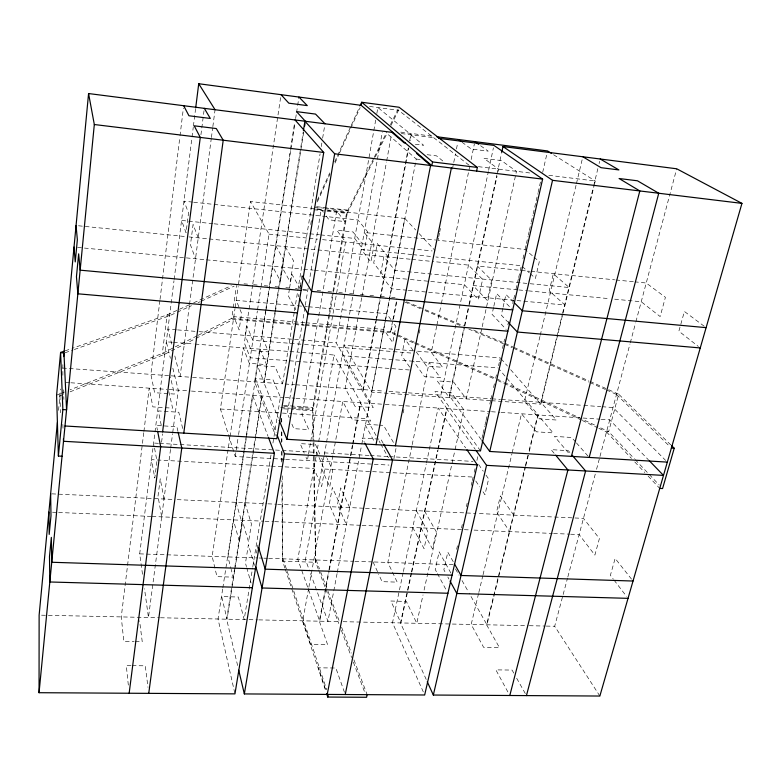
<?xml version="1.0" encoding="UTF-8"?>
<svg xmlns="http://www.w3.org/2000/svg" width="781" height="781" viewBox="0 0 781 781"><rect width="100%" height="100%" fill="white"/><g stroke="black" fill="none" stroke-linecap="round" stroke-linejoin="round"><path stroke-width="0.59" stroke-dasharray="3.9 2.93" d="M58.546 410.376L60.567 388.987M62.861 375.29L62.88 364.62M143.753 432.713L121.27 616.912L123.798 641.386L134.166 641.552M143.899 431.502L149.191 388.167L152.861 406.872L172.611 408.16L168.315 389.485L190.261 390.988M159.88 300.617L150.879 374.382L154.618 392.706L174.446 394.054L170.346 376.901M160.027 299.406L179.855 137.075M180.001 135.865L183.389 108.12M142.503 574.279L139.692 553.866L173.987 280.73M174.143 279.52L191.882 138.217M192.038 137.007L193.249 127.323M193.405 126.112L195.533 109.155M161.569 442.231L162.643 433.836M200.932 134.762L204.007 110.746M170.512 449.436L148.468 617.498L144.495 588.689M170.668 448.226L172.572 433.709M172.728 432.498L178.283 390.168L172.738 367.763M189.373 305.615L180.079 376.471L174.143 353.373M189.529 304.414L211.251 138.735M211.417 137.524L212.686 127.85M212.842 126.649L215.058 109.721M198.13 335.313L231.752 318.336L233.109 308.954M233.275 307.782L236.497 285.495M284.43 459.248L235.257 456.514L220.427 409.019L235.003 308.505M235.169 307.343L238.195 286.461M238.537 284.147L250.506 201.547L323.598 209.562M228.062 449.671L212.139 556.375L216.952 576.642L233.177 577.139L231.147 569.281M228.413 447.337L229.839 437.75M230.014 436.55L243.252 347.867L249.334 363.321L266.575 364.62L260.024 349.185L246.386 437.487M252.634 285.045L245.117 335.4L251.277 350.542L268.576 351.889L261.938 336.767L265.823 311.629M252.81 283.845L280.682 97.078M235.257 456.514L236.087 451.067M236.252 449.983L238.4 435.798M238.586 434.597L257.369 310.897M257.545 309.696L260.825 288.101M261.01 286.9L269.025 234.124L250.506 201.547M222.634 589.147L218.026 619.001L234.681 692.679M222.819 587.956L246.24 436.179M246.425 434.978L252.546 395.274L267.981 436.218M265.774 309.549L254.626 381.821L275.498 435.349M265.96 308.349L269.308 286.666M269.494 285.465L290.415 149.884M290.6 148.683L294.662 122.344M246.2 438.688L227.945 556.921L230.854 568.148M266.009 310.428L290.649 150.792M290.835 149.601L294.896 123.33M295.628 118.546L296.37 113.772M296.555 112.581L297.473 106.606M297.659 105.415L298.762 98.25M234.69 567.943L226.636 619.187L237.883 666.642M234.876 566.752L254.938 439.127M255.123 437.926L261.733 395.908L276.171 432.684M275.176 310.379L263.841 382.475L278.319 418.138M275.361 309.169L303.213 131.96M234.739 570.335L227.046 619.196L221.677 596.577L238.332 597.016L244.17 619.558L252.595 567.894M234.925 569.144L262.172 395.938L255.328 378.57L273.047 379.849L280.418 397.197L272.813 443.823M275.244 312.82L264.281 382.514L257.349 365.479L275.127 366.816L282.595 383.822L190.896 377.252M275.429 311.619L303.682 132.028M289.439 289.009L288.335 295.882L295.726 309.706M289.614 287.867L291.821 274.121L299.953 288.414M252.79 566.694L271.066 454.581M282.595 383.822L294.3 312.049M294.486 310.848L320.093 153.779M321.264 146.584L321.85 142.982M322.631 138.188L324.789 124.989M256.539 553.114L257.105 549.668M257.291 548.516L257.857 545.079M298.449 296.8L298.82 294.515M300.129 286.52L301.066 280.799M301.251 279.657L301.993 275.088M300.773 285.407L300.187 288.99L295.403 288.55M310.74 224.508L311.521 219.734M304.902 307.607L287.349 413.403L289.195 417.767M305.283 305.322L308.144 288.121M308.934 283.347L321.225 209.298L323.363 212.178M282.234 475.854L282.595 561.148L284.889 568.06M318.257 569.085L315.69 562.281L312.41 409.693L347.067 210.03L313.708 206.36M329.445 315.544L312.908 410.747L291.44 409.322M329.65 314.401L333.389 292.865M333.594 291.674L347.662 210.763L373.64 158.465M308.3 455.177L307.363 460.526L306.015 457.354M308.485 454.103L310.535 442.397M310.74 441.206L345.553 242.012L336.796 230.239L353.022 231.947L362.228 243.731M316.002 456.69L297.805 559.342L319.702 621.188L329.162 570.97M316.188 455.626L318.453 442.876M318.668 441.675L334.024 355.004L300.753 352.387M376.588 318.921L363.292 389.612L336.191 342.8L375.778 119.513M376.832 113.528L377.897 107.544L411.236 134.82L410.103 140.805M324.056 456.075L305.439 559.606L308.778 568.753M324.242 455.011L326.341 443.344M326.556 442.153L353.022 294.915M353.237 293.715L382.28 132.204M308.641 588.415L302.725 620.827L310.604 644.481L327.649 644.755L319.312 621.178L328.752 570.95M308.866 587.214L342.761 401.483L352.514 419.856L370.672 421.037L360.392 402.703L352.582 444.252M361.681 297.815L345.173 388.313L355.043 406.325L373.269 407.565L362.862 389.582L375.71 321.284M361.906 296.624L386.449 162.145M386.663 160.954L391.457 134.732M313.933 442.378L315.69 562.281L282.595 561.148L281.863 480.627M328.977 569.759L352.358 445.443M375.934 320.083L379.761 299.719M379.986 298.518L408.307 147.941M409.654 140.756L410.786 134.762L423.702 145.334L413.374 144.036M329.387 569.769L352.778 445.463M353.002 444.282L360.822 402.732L334.024 355.004M376.813 317.73L408.756 147.999M376.071 435.573L366.631 418.596L385.375 320.405M385.589 319.292L404.841 218.455L324.779 209.689M337.07 573.625L327.952 621.364L309.198 569.896M337.294 572.434L361.574 445.277M361.808 444.077L369.579 403.338L342.107 355.638L498.044 367.9M490.312 400.604L371.717 392.15L416.234 159.031L387.239 133.756M395.928 335.098L390.402 332.638L392.658 320.932M392.892 319.771L396.953 298.713M414.379 342.215L390.978 331.818L392.56 323.646M393.458 318.97L397.07 300.295M393.858 458.984L396.201 447.376M403.162 412.934L403.884 409.371M419.27 333.155L419.993 329.582M438.512 237.893L438.034 240.265L525.076 249.451L533.072 256.353M438.746 236.702L439.469 233.148M439.703 231.967L440.425 228.413M452.394 169.145L455.499 153.74M456.455 148.995L457.656 143.069M411.948 445.853L387.835 562.457L397.187 582.128L382.055 581.669L378.56 573.996M412.192 444.662L429.179 362.491L440.357 377.74L424.356 376.53L413.598 361.261M436.696 326.185L431.288 352.309L442.554 367.314L426.514 366.064L415.658 351.04L500.328 357.893L499.567 361.232M436.94 324.994L441.109 304.805M441.353 303.614L470.162 164.322M471.148 159.549L474.36 144.016M403.123 572.746L392.501 622.76L424.669 694.992M403.377 571.555L426.201 464.129M426.455 462.938L438.121 408.053L465.613 447.884M480.481 450.91L440.855 395.166L488.379 171.527M488.623 170.346L493.426 147.775M411.226 573.02L400.487 622.935L426.758 680.622M411.489 571.829L437.633 450.305M437.887 449.114L446.595 408.629L475.317 449.426M481.242 439.742L449.358 395.782L464.148 327.034M464.412 325.843L468.746 305.693M469 304.512L496.862 174.993M497.116 173.812L501.451 153.672M411.616 573.029L400.878 622.945L390.881 601.019L406.374 601.429L416.771 623.287L423.038 594.868M411.87 571.838L438.034 450.334M438.287 449.143L447.005 408.658L434.958 391.564L451.35 392.755L463.855 409.82L454.962 450.139M464.568 327.063L449.368 397.685L437.204 380.864L453.654 382.094L466.267 398.886L481.779 328.567M464.822 325.882L469.156 305.732M469.41 304.551L497.038 176.223M498.053 171.498L498.561 169.135L484.015 158.416L501.402 160.583L516.466 171.332L482.043 327.385M424.083 590.133L454.698 451.33M493.572 307.402L492.04 314.304L506.186 329.426M493.826 306.25L496.648 293.607L512.726 309.891M502.847 308.261L501.295 315.143L507.738 321.899M503.11 307.109L505.951 294.496L512.853 301.349M456.641 549.316L457.451 545.763M461.503 527.995L462.313 524.442M466.374 506.684L467.184 503.13M471.236 485.362L472.046 481.809M472.32 480.627L473.13 477.074M474.213 472.32L475.024 468.756M476.918 460.448L477.992 455.753M482.014 438.131L482.824 434.607M483.088 433.426L484.698 426.377M484.962 425.206L485.772 421.681M486.036 420.51L487.647 413.461M489.794 404.06L490.595 400.536M490.868 399.364L491.932 394.659M493.543 387.61L494.89 381.733M495.681 378.238L496.472 374.792M498.551 365.684L499.313 362.345M502.476 348.492L504.624 339.061M507.865 324.857L508.675 321.313M512.726 303.565L513.537 300.011M513.81 298.83L514.62 295.277M515.968 289.36L517.315 283.444M517.588 282.263L518.399 278.71M518.672 277.528L521.366 265.696L435.818 256.978M522.958 258.736L524.285 252.937M525.076 249.451L526.16 244.707M526.433 243.516L528.054 236.399M528.327 235.208L529.137 231.654M529.411 230.463L531.031 223.346M531.305 222.155L532.935 215.039M533.198 213.848L535.912 201.986M536.186 200.795L537.806 193.678M538.08 192.487L540.784 180.616M542.678 172.318L546.749 154.511M478.528 593.677L471.187 624.458L483.624 647.342L499.44 647.605L486.602 624.79L525.135 466.794M478.812 592.496L482.775 575.919M483.058 574.738L511.877 454.034M512.16 452.853L521.483 413.784L536.381 431.805L553.133 432.899L537.787 414.906L528.874 451.457M539.954 336.416L524.5 401.161L539.544 418.87L556.355 420.012L540.862 402.342L562.3 314.411M540.237 335.244L576.183 184.706M576.456 183.525L582.567 157.938M525.428 465.613L528.591 452.638M562.593 313.24L593.414 186.874M593.706 185.693L597.953 168.247M599.086 163.619L599.652 161.306M525.525 466.813L486.963 624.8L469.156 593.169M525.808 465.632L528.971 452.668M529.264 451.486L538.177 414.936L498.834 368.827M491.513 400.692L540.803 404.197L562.701 314.45M562.994 313.279L594.4 184.56M594.692 183.379L595.268 181.016L552.636 154.15M599.857 696.037L554.686 626.255L562.837 595.688M563.15 594.517L567.543 578.057M567.855 576.886L595.298 473.989M596.547 469.322L599.662 457.646M599.964 456.475L629.964 343.991M630.277 342.82L635.597 322.865M635.91 321.694L676.697 168.784M317.242 200.463L329.728 172.884M334.727 161.852L350.718 126.542M351.216 125.438L359.709 106.675M317.34 201.947L329.933 174.183M334.981 163.073L339.013 154.189M339.51 153.076L360.178 107.553M374.177 157.371L386.634 132.311M390.422 124.687L399.081 107.251M326.956 211.153L347.203 213.369L374.753 158.035M375.29 156.942L386.634 134.156M390.959 125.477L398.525 110.287L468.971 165.142M70.065 391.837L164.752 354.242L194.801 338.983M195.875 338.437L233.421 319.38L293.783 324.476M197.046 335.859L162.341 353.383L70.095 389.817M74.302 349.507L169.594 315.709L176.164 312.703M177.258 312.195L191.482 305.683M198.042 302.677L200.239 301.681M201.332 301.173L234.154 286.149M189.275 304.805L167.144 314.87L72.057 348.404M193.698 302.784L231.303 285.67M59.971 393.809L56.593 395.147L59.922 395.869L64.423 394.073M61.094 393.37L64.472 392.033M65.116 352.758L73.15 349.908M65.184 350.835L70.915 348.814M598.812 428.31L606.505 431.952L608.672 431.649L634.377 458.789M606.544 389.983L616.512 394.454L618.679 394.2L670.762 444.867M131.042 665.646L126.297 665.588L128.543 687.231M132.233 665.656L145.266 665.812L147.99 687.368M135.318 641.572L142.23 641.689L139.584 620.778M41.549 615.194L159.265 617.732M160.466 617.761L247.831 619.645M249.051 619.665L257.593 619.85M258.804 619.88L339.471 621.617L319.937 570.062M343.084 621.696L528.083 625.679M529.293 625.708L545.011 626.05M546.222 626.079L554.686 626.255M139.692 553.866L257.857 557.956M259.058 557.995L262.65 558.122M263.841 558.161L267.434 558.288M268.635 558.327L353.676 561.275M354.896 561.314L371.854 561.9M374.206 561.978L453.126 564.712M52.532 512.229L57.374 512.434M58.585 512.482L150.909 516.397M152.061 516.446L263.841 521.191M265.052 521.239L273.487 521.601M274.687 521.649L360.881 525.301M362.091 525.359L463.162 529.645M464.373 529.694L469.235 529.899M474.087 530.104L552.343 533.423M553.563 533.472L569.398 534.145M570.618 534.204L579.141 534.565L594.878 555.096L599.408 538.529L583.466 518.369L477.171 513.468M51.849 493.846L152.031 498.473M154.355 498.581L172.406 499.41M177.209 499.625L266.702 503.755M267.912 503.813L276.396 504.204M277.606 504.262L364.219 508.255M365.43 508.314L383.608 509.153M384.818 509.202L475.971 513.41M270.158 466.091L151.514 459.667L154.784 478.07L156.952 461.044L154.238 446.41M271.378 466.15L313.913 468.454L321.665 486.475L324.623 470.084L318.726 456.836M471.909 477.006L321.752 468.883L329.709 486.885L332.706 470.513L327.151 458.388M285.631 459.316L388.997 465.076M158.436 443.305L153.603 443.032L154.023 445.277M159.636 443.374L281.023 450.364M282.234 450.432L316.754 452.424L318.238 455.733M369.062 455.43L324.632 452.873L326.643 457.285M370.262 455.499L388.284 456.543M389.485 456.612L473.052 461.415M220.427 409.019L281.258 413.003M282.478 413.081L291.84 413.696M292.963 413.774L366.631 418.596M377.711 425.02L364.825 424.19L374.909 442.602M378.883 425.098L383.578 425.401L394.2 443.764M283.591 405.417L312.81 407.379L313.913 441.167M283.884 406.462L290.698 406.921M291.83 406.989L313.308 408.434M280.779 407.584L290.512 408.238M291.733 408.317L312.41 409.693M283.503 408.795L290.307 409.244M66.043 382.446L69.655 382.69M70.866 382.778L167.124 389.397M191.462 391.076L284.011 397.441M285.211 397.529L294.808 398.183M295.999 398.271L384.008 404.324M385.218 404.412L404.451 405.73M405.651 405.817L490.273 411.636M491.474 411.724L499.869 412.3M501.07 412.378L581.845 417.942M583.056 418.02L600.033 419.192M601.243 419.28L609.736 419.856L648.376 459.784M62.558 368.046L170.073 375.759M171.185 375.837L189.695 377.164M285.006 383.998L294.632 384.682M295.833 384.769L384.145 391.105M388.977 391.447L407.077 392.745M408.278 392.833L440.855 395.166M449.358 395.782L490.771 398.749M491.971 398.837L500.406 399.442M501.607 399.521L582.616 405.329M583.827 405.417L600.862 406.637M602.083 406.725L613.026 407.506L665.627 460.419M409.381 369.979L250.242 357.776L244.336 342.986L246.884 325.95L252.898 340.331L303.321 344.382M172.328 342.283L166.314 341.814L170.404 358.323M173.528 342.381L193.971 343.991M195.172 344.079L288.775 351.44M289.976 351.538L299.562 352.29M304.522 344.48L392.121 351.518M393.331 351.616L411.548 353.08M176.36 329.807L167.915 329.123L171.771 344.138M177.56 329.904L198.071 331.574M199.272 331.671L336.191 342.8M413.227 350.845L343.982 345.241L371.717 392.15M304.746 322.67L233.822 316.647L239.132 329.933L241.583 313.269L236.184 300.363L298.059 305.84M305.898 322.768L383.666 329.387L392.775 342.586L395.889 326.526L393.761 323.559M231.752 318.336L293.305 323.549M294.515 323.646L304.102 324.466M305.303 324.564L390.978 331.818M294.993 324.574L304.297 325.365M305.449 325.462L390.402 332.638M299.23 305.937L301.583 306.152M305.098 306.455L307.411 306.66M308.563 306.767L386.663 313.679L390.92 319.605M244.004 283.815L247.597 284.147M253.571 284.694L257.154 285.026M264.329 285.69L267.912 286.012M275.088 286.676L278.671 287.008M285.846 287.672L289.429 287.994M302.608 289.214L308.651 289.771M317.115 290.552L320.747 290.883M328 291.547L331.632 291.889M338.827 292.553L342.42 292.875M349.605 293.539L353.197 293.871M360.392 294.535L363.985 294.867M369.969 295.413L373.562 295.745M380.757 296.409L384.35 296.741M391.535 297.405L395.127 297.737M303.038 290.073L307.743 290.503M407.018 290.22L391.457 288.755L380.523 274.512L383.842 256.724L394.952 270.47L527.019 283.415M408.209 290.337L564.995 305.068L549.248 290.864L553.319 273.799L569.271 287.554L528.21 283.532M77.631 247.411L185.185 257.779M186.327 257.896L205.13 259.702M206.33 259.819L301.32 268.976M303.702 269.211L313.259 270.128M314.45 270.246L409.137 279.373M410.337 279.491L429.53 281.336M430.731 281.453L464.334 284.694L478.236 299.553L482.619 279.403L468.493 265.101L432.313 261.45M517.578 289.829L473.081 285.534L487.246 300.392L491.679 280.291L477.289 265.989L520.263 270.314M518.789 289.946L527.282 290.757M528.493 290.874L609.824 298.723M614.657 299.182L641.23 301.749L660.14 316.549L665.412 297.307L646.229 283.015L635.304 281.912M78.481 225.777L185.517 236.575M189.022 236.926L207.931 238.83M209.142 238.947L410.611 259.263M411.821 259.38L431.112 261.332M521.464 270.441L529.821 271.28M531.021 271.397L614.676 279.832M615.887 279.959L634.094 281.795M411.792 254.528L361.212 249.373L370.926 262.025L374.109 244.668L364.249 232.474L435.613 240.001M413.003 254.655L431.063 256.49M212.871 223.678L181.563 220.427L186.034 232.709L188.553 212.92L183.974 201.166L192.448 202.084M214.072 223.805L308.641 233.646M309.852 233.773L319.546 234.788M320.757 234.915L354.691 238.439L364.258 250.818L367.685 231.869L357.962 219.988L314.811 215.322M269.025 234.124L307.968 238.137M309.178 238.264L317.662 239.132M322.514 239.64L432.176 250.945M313.806 209.718L325.765 211.026M193.659 202.22L313.611 215.185M314.245 207.092L323.793 208.136M324.984 208.273L347.662 210.763L347.067 210.03M316.852 209.376L322.807 210.03M327.561 210.548L346.618 212.637L347.203 213.369M416.234 159.031L421.008 159.617M478.372 166.656L530.846 173.099M548.818 175.305L595.268 181.016M427.109 154.697L436.569 155.878L443.969 161.94M401.297 133.551L433.728 137.7M400.721 132.126L433.152 136.284M369.54 106.441L398.525 110.287M169.594 315.709L167.144 314.87L162.341 353.383L164.752 354.242M406.471 301.739L463.543 325.843M473.608 330.09L503.823 342.849M404.812 302.032L420.52 308.68M425.001 310.574L462.03 326.233M468.766 329.084L503.55 343.796M415.492 342.713L494.588 377.877M397.031 335.586L413.618 342.966M414.721 343.464L495.418 379.39M504.946 343.328L512.668 346.784M513.771 347.281L588.864 380.864M589.967 381.362L618.679 394.2L608.672 431.649L596.606 425.957M504.653 344.294L512.404 347.77M513.517 348.267L588.825 382.036M589.928 382.534L605.431 389.485M496.814 378.863L503.394 381.968M504.497 382.485L595.512 425.44M497.624 380.425L581.21 419.983M582.314 420.5L597.709 427.793M480.579 145.715L488.203 151.163L471.265 149.015L462.059 142.23M704.218 326.243L684.4 311.463L678.865 331.193L698.399 346.491M533.97 257.115L539.3 261.713L535.415 278.368L530.143 273.614M522.245 266.487L529.274 272.823M616.512 394.454L669.639 446.361M635.207 459.667L648.474 473.676M649.304 474.545L659.252 485.06M606.505 431.952L631.458 458.418M634.787 461.942L644.774 472.525M648.103 476.059L659.74 488.408M404.841 218.455L415.717 230.004M419.065 233.558L434.958 250.428M575.656 442.017L571.672 437.487L554.422 436.374L569.876 454.552M576.446 442.925L589.177 457.432M501.119 358.801L507.474 366.064M510.647 369.696L540.803 404.197M569.866 452.521L568.295 450.676L551.103 449.631L554.92 454.249M388.245 257.008L377.282 243.613L373.709 263.051L384.477 276.991M631.536 579.151L615.135 558.415L610.391 575.324L613.329 579.16M614.061 580.117L626.567 596.43M326.224 216.015L329.074 219.851L344.909 221.56L336.65 210.987L301.964 414.36L308.807 429.599L293.832 428.662L291.518 423.214M413.139 350.523L404.948 339.12L401.698 355.521L409.781 367.236M478.646 464.51L483.302 471.236M485.967 475.073L488.633 478.919L484.952 494.695L482.326 490.78M513.722 515.148L500.387 495.896L496.55 512.004L509.71 531.617M475.756 480.989L479.7 486.866M285.192 246.62L293.617 260.893L290.229 281.99L281.97 267.112M275.634 245.654L283.747 259.927L280.418 281.072L272.471 266.194M424.561 511.038L436.267 531.734L432.479 548.936L420.949 527.849M453.224 561.705L447.825 552.167L443.862 569.759L445.551 572.854M455.499 568.929L459.062 575.255M462.03 580.527L468.561 592.115M513.8 673.124L512.082 670.069L495.867 669.873L508.636 693.362M516.68 678.24L525.301 693.557M383.188 443.364L380.864 439.205L362.179 438.063L364.395 442.231M379.019 440.875L380.201 442.993M380.786 444.057L388.46 457.851M416.322 510.657L427.793 531.373L424.044 548.613L412.739 527.507M450.881 573.069L439.127 551.845L435.202 569.466L436.862 572.571M447.816 576.983L448.938 579.053M437.419 573.605L446.83 591.178M349.673 507.582L340.653 487.871L337.529 504.585L346.413 524.695M373.074 561.939L378.063 572.903M319.78 454.025L315.514 444.526L300.177 443.618L304.219 453.126M321.674 458.242L323.1 461.405M341.16 507.191L332.364 487.451L329.279 504.204L337.939 524.334M198.257 237.854L193.073 224.547L190.457 244.873L195.514 258.775M316.11 559.967L319.507 568.939M341.6 627.231L351.391 653.082M353.939 659.818L367.138 694.651M318.687 570.218L325.531 588.366M325.96 589.499L338.788 623.531M341.356 630.335L351.626 657.563M353.334 662.103L364.883 692.727M344.46 692.317L335.869 668.019L318.365 667.814L326.058 690.951M282.995 558.825L286.832 570.306M287.213 571.458L293.353 589.831M293.734 590.983L326.731 689.799M285.27 569.212L291.401 587.634M291.782 588.786L326.233 692.454M244.941 502.749L251.423 524.022L248.553 541.965L242.188 520.273M236.028 502.339L242.247 523.641L239.425 541.623L233.324 519.892M254.45 565.395L248.407 544.728L245.459 563.13L246.445 566.635M246.776 567.807L251.043 583.026M182.676 428.476L178.79 412.241L158.338 410.923L161.657 427.197M177.97 431.444L176.877 426.709L156.512 425.469L157.44 430.214M164.01 499.02L160.251 478.802L158.006 496.208L161.667 516.856M63.466 389.778L63.876 399.433M62.851 424.376L63.085 430.419M59.922 395.869L60.518 412.768M281.716 418.509L281.746 422.17M281.834 431.932L281.921 441.695M282.009 451.457L282.107 461.22M281.306 418.401L281.336 422.062M281.424 431.825L281.531 442.807M281.599 451.34L281.707 462.323"/><path stroke-width="1.17" d="M268.41 437.36L274.404 453.283L234.954 693.87L39.05 692.708L39.128 615.145L57.394 422.462M63.642 356.605L88.575 93.544L392.999 132.487M62.05 456.231L58.39 456.036L62.861 409.556L60.596 352.446L64.032 351.235M39.05 692.708L94.316 124.521L88.575 93.544M195.689 107.944L198.725 83.733L361.183 105.328L431.815 165.621L432.537 161.94L361.71 102.262L360.217 105.572M129.158 693.245L160.691 446.81L157.674 431.395M162.604 431.844L200.278 137.427L194.205 125.809L216.298 128.553L223.21 140.219L183.779 433.113M148.741 693.362L181.778 448.011L178.234 432.625M303.399 130.769L304.902 121.211L334.649 153.789L542.629 179.113L480.481 450.91L286.91 439.303L279.217 420.363M304.619 126.053L305 123.662M295.033 119.952L323.744 152.461L276.796 438.697L64.989 425.987M466.989 449.876L477.298 464.822L424.669 694.992L244.346 693.928L284.479 453.849L277.04 434.91M286.91 439.303L334.649 153.789M361.183 105.328L361.71 102.262L399.081 107.251L477.357 167.437L476.595 171.068M327.219 694.416L373.24 458.896L364.942 443.266M376.032 444.653L430.595 165.465L416.468 153.379L417.65 153.525M367.138 694.651L366.592 697.267L327.766 697.052L328.274 694.426M345.241 694.524L392.521 459.999L383.774 444.399M395.381 445.805L451.379 168.003M501.705 152.49L502.984 146.555L676.697 168.784L741.95 203.382L599.857 696.037L433.328 695.041L427.266 681.735M433.328 695.041L486.524 465.339L476.019 450.422M667.325 462.118L489.746 451.467L552.538 180.323L502.984 146.555M509.798 695.5L567.914 469.977L555.691 455.177M571.419 456.368L639.815 190.945L619.089 178.517L637.452 180.792L658.754 193.249L589.177 457.432M526.443 695.598L585.604 470.982L572.229 455.294M671.631 445.717L674.228 448.245L662.571 488.555L659.74 488.408M252.361 587.712L49.818 581.982L49.486 556.57L51.341 537.367L51.741 562.261L255.455 568.841M447.933 593.248L262.055 587.986L255.885 566.947M628.031 598.344L456.846 593.501L450.071 581.113M452.062 575.197L265.198 569.154L258.55 547.374M633.03 581.035L461.015 575.48L454.425 563.823M274.404 453.283L63.505 441.285L63.407 438.873M284.479 453.849L477.298 464.822M486.524 465.339L663.489 475.404L649.216 460.653M62.861 409.556L66.57 409.791L63.964 353.168L60.596 352.446L56.593 395.147L58.39 456.036M671.377 448.069L674.228 448.245M297.424 312.898L77.846 293.802L76.45 276.718L78.656 253.845L80.15 270.167L301.105 290.454M507.855 331.203L307.89 313.816L299.631 298.928M700.254 347.945L517.403 332.032L508.548 322.748M512.726 309.891L311.639 291.42L302.598 276.113M706.112 327.649L522.333 310.77L514.572 303.057M432.537 161.94L477.357 167.437M94.316 124.521L323.744 152.461M552.538 180.323L741.95 203.382M405.349 143.03L404.197 142.884L391.886 132.34M438.541 138.315L493.924 145.403L542.629 179.113M436.755 136.743L547.559 150.948L551.62 153.506M600.208 159.002L618.894 169.926L601.028 167.681L582.851 156.776M474.858 141.625L478.665 144.348M458.379 139.516L461.141 141.556M298.947 97.059L307.275 105.611L288.824 103.18L281.043 94.677M324.984 123.788L315.534 114.085L296.536 111.615L305.371 121.28M481.945 440.718L489.746 451.467M198.725 83.733L215.058 109.721M204.319 108.344L210.304 118.448L188.943 115.764L183.681 105.708M326.614 693.606L327.766 697.052M238.722 670.196L244.346 693.928M76.06 225.533L77.358 239.708L75.24 261.908L74.019 247.06M50.638 493.797L50.99 515.665L49.193 534.409L48.9 512.072"/></g></svg>
